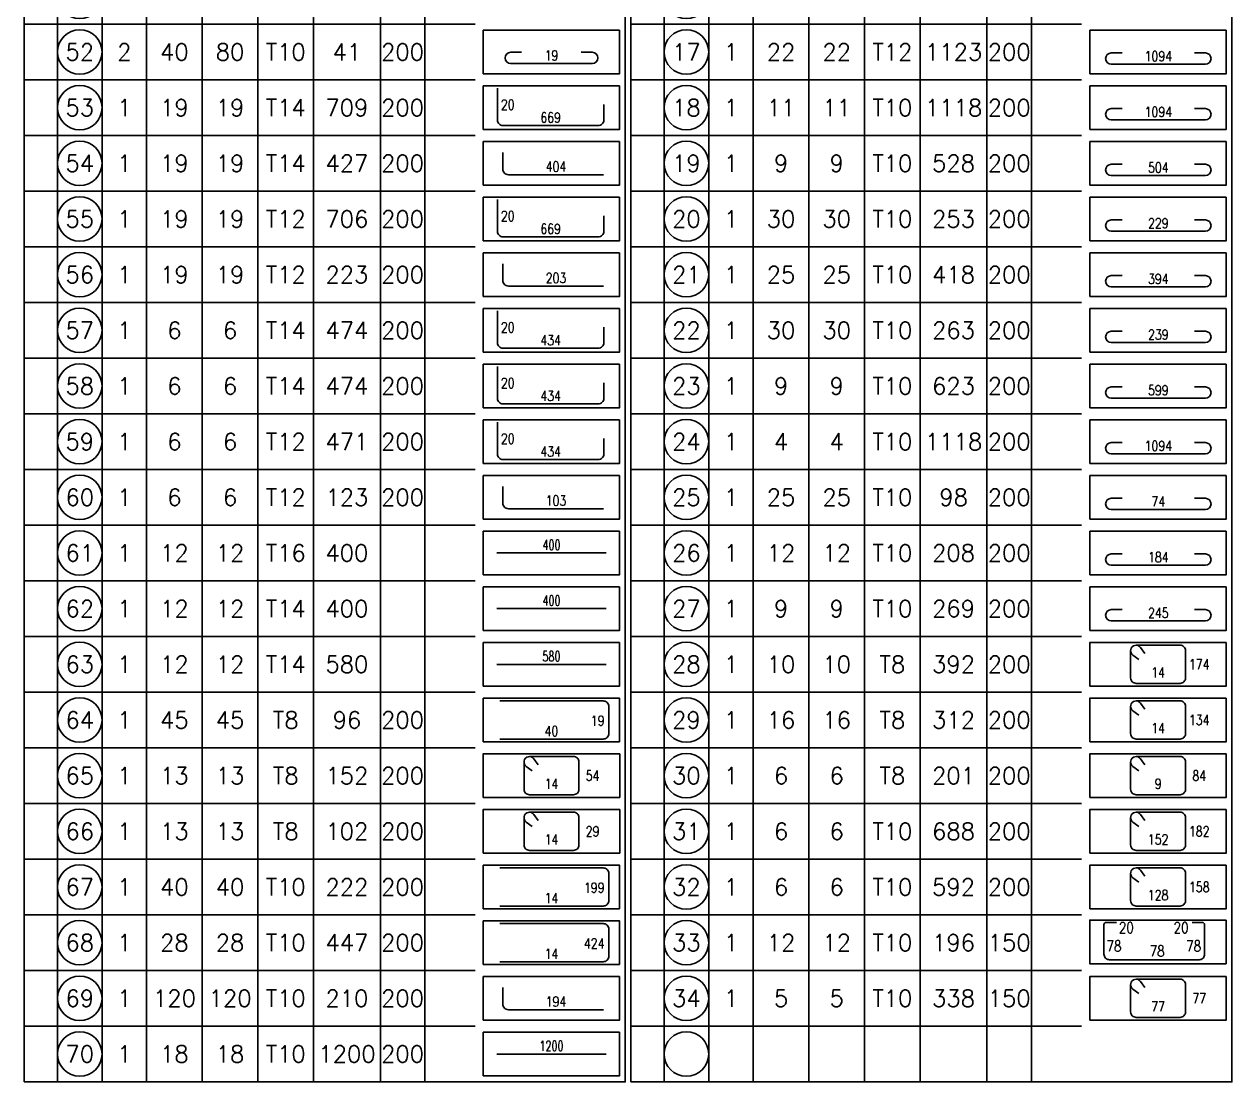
# Model space of a CAD drawing. Extents: x 2556046 to 2673391, y -921360 to -863964.
# Drawn here: x 2667966 to 2673391, y -903899 to -899149 of the extents above; entities that cross this region are included whole.
import ezdxf
from ezdxf.enums import TextEntityAlignment as Align

# ---------------------------------------------------------------- set-up
doc = ezdxf.new("R2010")
doc.units = 0
doc.header["$LTSCALE"] = 500
for name, color, linetype in [('S-SCHEDULE', 140, 'Continuous'), ('S-SKETCH', 10, 'Continuous'), ('S-TEXT-SKETCH', 130, 'Continuous')]:
    doc.layers.add(name, color=color, linetype=linetype)
doc.styles.add('ROMANS', font='romans.shx')

# ---------------------------------------------------------------- blocks, each defined once
blk = doc.blocks.new('cadf_50')
at = {"color": 140}
for p, q in [((6, -382), (6, 0)), ((14, 0), (14, -382)), ((22, 0), (22, -382)), ((32, 0), (32, -382)), ((42, 0), (42, -382)), ((52, 0), (52, -382)), ((64, 0), (64, -382)), ((72, -382), (72, 0)), ((0, -32), (108, -32)), ((0, -42), (81.01, -42)), ((0, -52), (81.01, -52)), ((0, -62), (81.01, -62)), ((0, -72), (81.01, -72)), ((0, -82), (81.01, -82)), ((0, -92), (81.01, -92)), ((0, -102), (81.01, -102)), ((0, -112), (81.01, -112)), ((0, -122), (81.01, -122)), ((0, -132), (81.01, -132)), ((0, -142), (81.01, -142)), ((0, -152), (81.01, -152)), ((0, -162), (81.01, -162)), ((0, -172), (81.01, -172)), ((0, -182), (81.01, -182)), ((0, -192), (81.01, -192)), ((0, -202), (81.01, -202)), ((0, -212), (81.01, -212)), ((0, -222), (81.01, -222)), ((0, -232), (81.01, -232)), ((0, -242), (81.01, -242)), ((0, -252), (81.01, -252)), ((0, -262), (81.01, -262)), ((0, -272), (81.01, -272)), ((0, -282), (81.01, -282)), ((0, -292), (81.01, -292)), ((0, -302), (81.01, -302)), ((0, -312), (81.01, -312)), ((0, -322), (81.01, -322)), ((0, -332), (81.01, -332)), ((0, -342), (81.01, -342)), ((0, -352), (81.01, -352)), ((0, -362), (81.01, -362)), ((0, -372), (81.01, -372))]:
    blk.add_line(p, q, dxfattribs=at)
at = {"color": 140, "flags": 128}
blk.add_lwpolyline([(0, -382), (0, 0), (108, 0), (108, -382)], close=True, dxfattribs=at)
at = {"color": 140}
for centre in [(10, -37), (10, -47), (10, -57), (10, -67), (10, -77), (10, -87), (10, -97), (10, -107), (10, -117), (10, -127), (10, -137), (10, -147), (10, -157), (10, -167), (10, -177), (10, -187), (10, -197), (10, -207), (10, -217), (10, -227), (10, -237), (10, -247), (10, -257), (10, -267), (10, -277), (10, -287), (10, -297), (10, -307), (10, -317), (10, -327), (10, -337), (10, -347), (10, -357), (10, -367), (10, -377)]:
    blk.add_circle(centre, 4, dxfattribs=at)
at = {"color": 140, "style": 'ROMANS', "width": 0.9}
for s, p in [('Number of elements', (18, -16)), ('Total number of bars', (37, -16)), ('Spacement (cm)', (68, -16)), ('Number of bars', (27, -16)), ('T / %%C', (47, -16)), ('Length', (56, -16)), ('(cm)', (61, -16))]:
    blk.add_text(s, height=2, rotation=90, dxfattribs=at).set_placement(p, align=Align.MIDDLE)
for s, p in [('Bar-Mark', (10, -16)), ('Revision', (3, -16))]:
    blk.add_text(s, height=2, rotation=90, dxfattribs=at).set_placement(p, align=Align.MIDDLE_CENTER)
blk.add_text('Shape', height=2, dxfattribs=at).set_placement((90, -16), align=Align.MIDDLE_CENTER)
blk = doc.blocks.new('CFSHP33e')
at = {"layer": 'Defpoints', "color": 250, "linetype": 'ByBlock', "flags": 128}
blk.add_lwpolyline([(0, 8), (-25, 8), (-25, 0), (0, 0)], close=True, dxfattribs=at)
at = {"layer": 'S-SKETCH'}
blk.add_lwpolyline([(-19.09, 3.82), (-21.09, 3.82, 1), (-21.09, 1.76), (-3.82, 1.76, 1), (-3.82, 3.82), (-5.82, 3.82)], format="xyb", dxfattribs=at)
at = {"layer": 'S-TEXT-SKETCH', "style": 'ROMANS', "width": 0.8}
blk.add_attdef('A', text='', height=2, dxfattribs=at).set_placement((-12.46, 1.76), align=Align.BOTTOM_CENTER)
blk = doc.blocks.new('CFSHP60')
at = {"layer": 'Defpoints', "color": 250, "linetype": 'ByBlock', "flags": 128}
blk.add_lwpolyline([(-0.24, 5.52), (-25.24, 5.52), (-25.24, -2.48), (-0.24, -2.48)], close=True, dxfattribs=at)
at = {"layer": 'S-SKETCH'}
for points in [[(-16.78, 5.02), (-8.71, 5.02, -0.414214), (-7.71, 4.02), (-7.71, -0.98, -0.414214), (-8.71, -1.98), (-16.78, -1.98, -0.414214), (-17.78, -0.98), (-17.78, 4.02)], [(-15.18, 3.49), (-15.97, 4.59, 1.185637), (-17.36, 3.2), (-16.26, 2.42)]]:
    blk.add_lwpolyline(points, format="xyb", dxfattribs=at)
at = {"layer": 'S-TEXT-SKETCH', "style": 'ROMANS', "width": 0.8}
for tag, p in [('B', (-5.2, 1.52)), ('A', (-12.74, 0.02))]:
    blk.add_attdef(tag, text='', height=2, dxfattribs=at).set_placement(p, align=Align.MIDDLE_CENTER)
blk = doc.blocks.new('CFSHP83')
at = {"layer": 'Defpoints', "color": 250, "linetype": 'ByBlock', "flags": 128}
blk.add_lwpolyline([(0, 5.5), (-25, 5.5), (-25, -2.5), (0, -2.5)], close=True, dxfattribs=at)
at = {"layer": 'S-SKETCH'}
blk.add_lwpolyline([(-17.97, 1.45), (-19.97, 1.45, 1), (-19.97, -0.61), (-5.03, -0.61), (-5.03, -0.61, 1), (-5.03, 1.45), (-7.03, 1.45)], format="xyb", dxfattribs=at)
at = {"layer": 'S-TEXT-SKETCH', "style": 'ROMANS', "width": 0.8}
blk.add_attdef('A', text='', height=2, dxfattribs=at).set_placement((-12.5, -0.61), align=Align.BOTTOM_CENTER)
blk = doc.blocks.new('CFSHP36a')
at = {"layer": 'Defpoints', "color": 250, "linetype": 'ByBlock', "flags": 128}
blk.add_lwpolyline([(0, 8), (-25, 8), (-25, 0), (0, 0)], close=True, dxfattribs=at)
at = {"layer": 'S-SKETCH'}
blk.add_lwpolyline([(-22.41, 7.58), (-22.41, 1.75, 0.414214), (-21.38, 0.72), (-3.93, 0.72, 0.414214), (-2.89, 1.75), (-2.89, 4.6)], format="xyb", dxfattribs=at)
at = {"layer": 'S-TEXT-SKETCH', "style": 'ROMANS', "width": 0.8}
blk.add_attdef('A', text='', height=2, dxfattribs=at).set_placement((-21.77, 3.07), align=Align.BOTTOM_LEFT)
blk.add_attdef('B', text='', height=2, dxfattribs=at).set_placement((-12.65, 0.72), align=Align.BOTTOM_CENTER)
blk = doc.blocks.new('CFSHP34')
at = {"layer": 'Defpoints', "color": 250, "linetype": 'ByBlock', "flags": 128}
blk.add_lwpolyline([(0, 8), (-25, 8), (-25, 0), (0, 0)], close=True, dxfattribs=at)
at = {"layer": 'S-SKETCH'}
blk.add_lwpolyline([(-21.43, 5.97), (-21.43, 2.96, 0.414214), (-20.4, 1.92), (-2.94, 1.92)], format="xyb", dxfattribs=at)
at = {"layer": 'S-TEXT-SKETCH', "style": 'ROMANS', "width": 0.8}
blk.add_attdef('A', text='', height=2, dxfattribs=at).set_placement((-11.67, 1.92), align=Align.BOTTOM_CENTER)
blk = doc.blocks.new('CFSHP20')
at = {"layer": 'Defpoints', "color": 250, "linetype": 'ByBlock', "flags": 128}
blk.add_lwpolyline([(0, 5.5), (-25, 5.5), (-25, -2.5), (0, -2.5)], close=True, dxfattribs=at)
at = {"layer": 'S-SKETCH'}
blk.add_lwpolyline([(-22.5, 1.5), (-2.5, 1.5)], dxfattribs=at)
at = {"layer": 'S-TEXT-SKETCH', "linetype": 'ByBlock', "style": 'ROMANS', "width": 0.7}
blk.add_attdef('A', text='', height=2, dxfattribs=at).set_placement((-12.5, 1.5), align=Align.BOTTOM_CENTER)
blk = doc.blocks.new('CFSHP38d')
at = {"layer": 'Defpoints', "color": 250, "linetype": 'ByBlock', "flags": 128}
blk.add_lwpolyline([(0, -2), (-25, -2), (-25, 6), (0, 6)], close=True, dxfattribs=at)
at = {"layer": 'S-SKETCH'}
blk.add_lwpolyline([(-21.98, -1.5), (-3.02, -1.5, 0.414214), (-1.98, -0.47), (-1.98, 4.47, 0.414214), (-3.02, 5.5), (-21.98, 5.5)], format="xyb", dxfattribs=at)
at = {"layer": 'S-TEXT-SKETCH', "style": 'ROMANS', "width": 0.8}
blk.add_attdef('B', text='', height=2, dxfattribs=at).set_placement((-2.76, 0.4), align=Align.BOTTOM_RIGHT)
blk.add_attdef('A', text='', height=2, dxfattribs=at).set_placement((-12.5, -1.5), align=Align.BOTTOM_CENTER)

msp = doc.modelspace()

# ---------------------------------------------------------------- linework, layer by layer
at = {"layer": 'Defpoints', "color": 250, "linetype": 'ByBlock', "flags": 128}
msp.add_lwpolyline([(2673365.24, -903172.68), (2672752.74, -903172.68), (2672752.74, -903368.68), (2673365.24, -903368.68)], close=True, dxfattribs=at)
at = {"layer": 'S-SKETCH'}
for points in [[(2672872.74, -903183.33), (2672826.27, -903183.02, 0.4170803), (2672816.17, -903193.02), (2672816.17, -903325.74, 0.4142136), (2672841.44, -903351.01), (2673243.34, -903351.01)], [(2673212.04, -903183.33), (2673258.51, -903183.02, -0.4170803), (2673268.61, -903193.02), (2673268.61, -903325.74, -0.4142136), (2673243.34, -903351.01), (2673243.34, -903351.01)]]:
    msp.add_lwpolyline(points, format="xyb", dxfattribs=at)

# ---------------------------------------------------------------- block references
at = {"layer": 'S-SCHEDULE', "xscale": 25, "yscale": 25, "zscale": 25}
for p in [(2667965.76, -894349.24), (2670690.76, -894349.24)]:
    msp.add_blockref('cadf_50', p, dxfattribs=at)
at = {"layer": 'S-SCHEDULE'}
ref = msp.add_blockref('CFSHP83', (2670640.76, -899310.99), dxfattribs=dict(at, xscale=24.5, yscale=24.5, zscale=24.5))
ref.add_attrib('A', '19', dxfattribs={"layer": 'S-TEXT-SKETCH', "color": 130, "height": 45, "style": 'ROMANS', "width": 0.8}).set_placement((2670334.51, -899325.91), align=Align.BOTTOM_CENTER)
ref = msp.add_blockref('CFSHP33e', (2673365.76, -899372.24), dxfattribs=dict(at, xscale=24.5, yscale=24.5, zscale=24.5))
ref.add_attrib('A', '1094', dxfattribs={"layer": 'S-TEXT-SKETCH', "color": 130, "height": 45, "style": 'ROMANS', "width": 0.8}).set_placement((2673060.58, -899329.15), align=Align.BOTTOM_CENTER)
ref = msp.add_blockref('CFSHP36a', (2670640.76, -899622.24), dxfattribs=dict(at, xscale=24.5, yscale=24.5, zscale=24.5))
ref.add_attrib('A', '20', dxfattribs={"layer": 'S-TEXT-SKETCH', "color": 130, "height": 45, "style": 'ROMANS', "width": 0.8}).set_placement((2670107.31, -899547.1), align=Align.BOTTOM_LEFT)
ref.add_attrib('B', '669', dxfattribs={"layer": 'S-TEXT-SKETCH', "color": 130, "height": 45, "style": 'ROMANS', "width": 0.8}).set_placement((2670330.76, -899604.58), align=Align.BOTTOM_CENTER)
ref = msp.add_blockref('CFSHP33e', (2673365.76, -899622.24), dxfattribs=dict(at, xscale=24.5, yscale=24.5, zscale=24.5))
ref.add_attrib('A', '1094', dxfattribs={"layer": 'S-TEXT-SKETCH', "color": 130, "height": 45, "style": 'ROMANS', "width": 0.8}).set_placement((2673060.58, -899579.15), align=Align.BOTTOM_CENTER)
ref = msp.add_blockref('CFSHP34', (2670640.76, -899872.24), dxfattribs=dict(at, xscale=24.5, yscale=24.5, zscale=24.5))
ref.add_attrib('A', '404', dxfattribs={"layer": 'S-TEXT-SKETCH', "color": 130, "height": 45, "style": 'ROMANS', "width": 0.8}).set_placement((2670354.77, -899825.1), align=Align.BOTTOM_CENTER)
ref = msp.add_blockref('CFSHP33e', (2673365.76, -899872.24), dxfattribs=dict(at, xscale=24.5, yscale=24.5, zscale=24.5))
ref.add_attrib('A', '504', dxfattribs={"layer": 'S-TEXT-SKETCH', "color": 130, "height": 45, "style": 'ROMANS', "width": 0.8}).set_placement((2673060.58, -899829.15), align=Align.BOTTOM_CENTER)
ref = msp.add_blockref('CFSHP36a', (2670640.76, -900122.24), dxfattribs=dict(at, xscale=24.5, yscale=24.5, zscale=24.5))
ref.add_attrib('A', '20', dxfattribs={"layer": 'S-TEXT-SKETCH', "color": 130, "height": 45, "style": 'ROMANS', "width": 0.8}).set_placement((2670107.31, -900047.1), align=Align.BOTTOM_LEFT)
ref.add_attrib('B', '669', dxfattribs={"layer": 'S-TEXT-SKETCH', "color": 130, "height": 45, "style": 'ROMANS', "width": 0.8}).set_placement((2670330.76, -900104.58), align=Align.BOTTOM_CENTER)
ref = msp.add_blockref('CFSHP33e', (2673365.76, -900122.24), dxfattribs=dict(at, xscale=24.5, yscale=24.5, zscale=24.5))
ref.add_attrib('A', '229', dxfattribs={"layer": 'S-TEXT-SKETCH', "color": 130, "height": 45, "style": 'ROMANS', "width": 0.8}).set_placement((2673060.58, -900079.15), align=Align.BOTTOM_CENTER)
ref = msp.add_blockref('CFSHP34', (2670640.76, -900372.24), dxfattribs=dict(at, xscale=24.5, yscale=24.5, zscale=24.5))
ref.add_attrib('A', '203', dxfattribs={"layer": 'S-TEXT-SKETCH', "color": 130, "height": 45, "style": 'ROMANS', "width": 0.8}).set_placement((2670354.77, -900325.1), align=Align.BOTTOM_CENTER)
ref = msp.add_blockref('CFSHP33e', (2673365.76, -900372.24), dxfattribs=dict(at, xscale=24.5, yscale=24.5, zscale=24.5))
ref.add_attrib('A', '394', dxfattribs={"layer": 'S-TEXT-SKETCH', "color": 130, "height": 45, "style": 'ROMANS', "width": 0.8}).set_placement((2673060.58, -900329.15), align=Align.BOTTOM_CENTER)
ref = msp.add_blockref('CFSHP36a', (2670640.76, -900622.24), dxfattribs=dict(at, xscale=24.5, yscale=24.5, zscale=24.5))
ref.add_attrib('A', '20', dxfattribs={"layer": 'S-TEXT-SKETCH', "color": 130, "height": 45, "style": 'ROMANS', "width": 0.8}).set_placement((2670107.31, -900547.1), align=Align.BOTTOM_LEFT)
ref.add_attrib('B', '434', dxfattribs={"layer": 'S-TEXT-SKETCH', "color": 130, "height": 45, "style": 'ROMANS', "width": 0.8}).set_placement((2670330.76, -900604.58), align=Align.BOTTOM_CENTER)
ref = msp.add_blockref('CFSHP33e', (2673365.76, -900622.24), dxfattribs=dict(at, xscale=24.5, yscale=24.5, zscale=24.5))
ref.add_attrib('A', '239', dxfattribs={"layer": 'S-TEXT-SKETCH', "color": 130, "height": 45, "style": 'ROMANS', "width": 0.8}).set_placement((2673060.58, -900579.15), align=Align.BOTTOM_CENTER)
ref = msp.add_blockref('CFSHP36a', (2670640.76, -900872.24), dxfattribs=dict(at, xscale=24.5, yscale=24.5, zscale=24.5))
ref.add_attrib('A', '20', dxfattribs={"layer": 'S-TEXT-SKETCH', "color": 130, "height": 45, "style": 'ROMANS', "width": 0.8}).set_placement((2670107.31, -900797.1), align=Align.BOTTOM_LEFT)
ref.add_attrib('B', '434', dxfattribs={"layer": 'S-TEXT-SKETCH', "color": 130, "height": 45, "style": 'ROMANS', "width": 0.8}).set_placement((2670330.76, -900854.58), align=Align.BOTTOM_CENTER)
ref = msp.add_blockref('CFSHP33e', (2673365.76, -900872.24), dxfattribs=dict(at, xscale=24.5, yscale=24.5, zscale=24.5))
ref.add_attrib('A', '599', dxfattribs={"layer": 'S-TEXT-SKETCH', "color": 130, "height": 45, "style": 'ROMANS', "width": 0.8}).set_placement((2673060.58, -900829.15), align=Align.BOTTOM_CENTER)
ref = msp.add_blockref('CFSHP36a', (2670640.76, -901122.24), dxfattribs=dict(at, xscale=24.5, yscale=24.5, zscale=24.5))
ref.add_attrib('A', '20', dxfattribs={"layer": 'S-TEXT-SKETCH', "color": 130, "height": 45, "style": 'ROMANS', "width": 0.8}).set_placement((2670107.31, -901047.1), align=Align.BOTTOM_LEFT)
ref.add_attrib('B', '434', dxfattribs={"layer": 'S-TEXT-SKETCH', "color": 130, "height": 45, "style": 'ROMANS', "width": 0.8}).set_placement((2670330.76, -901104.58), align=Align.BOTTOM_CENTER)
ref = msp.add_blockref('CFSHP33e', (2673365.76, -901122.24), dxfattribs=dict(at, xscale=24.5, yscale=24.5, zscale=24.5))
ref.add_attrib('A', '1094', dxfattribs={"layer": 'S-TEXT-SKETCH', "color": 130, "height": 45, "style": 'ROMANS', "width": 0.8}).set_placement((2673060.58, -901079.15), align=Align.BOTTOM_CENTER)
ref = msp.add_blockref('CFSHP34', (2670640.76, -901372.24), dxfattribs=dict(at, xscale=24.5, yscale=24.5, zscale=24.5))
ref.add_attrib('A', '103', dxfattribs={"layer": 'S-TEXT-SKETCH', "color": 130, "height": 45, "style": 'ROMANS', "width": 0.8}).set_placement((2670354.77, -901325.1), align=Align.BOTTOM_CENTER)
ref = msp.add_blockref('CFSHP33e', (2673365.76, -901372.24), dxfattribs=dict(at, xscale=24.5, yscale=24.5, zscale=24.5))
ref.add_attrib('A', '74', dxfattribs={"layer": 'S-TEXT-SKETCH', "color": 130, "height": 45, "style": 'ROMANS', "width": 0.8}).set_placement((2673060.58, -901329.15), align=Align.BOTTOM_CENTER)
ref = msp.add_blockref('CFSHP20', (2670640.76, -901560.99), dxfattribs=dict(at, xscale=24.5, yscale=24.5, zscale=24.5))
ref.add_attrib('A', '400', dxfattribs={"layer": 'S-TEXT-SKETCH', "color": 130, "linetype": 'ByBlock', "height": 45, "style": 'ROMANS', "width": 0.7}).set_placement((2670334.51, -901524.24), align=Align.BOTTOM_CENTER)
ref = msp.add_blockref('CFSHP33e', (2673365.76, -901622.24), dxfattribs=dict(at, xscale=24.5, yscale=24.5, zscale=24.5))
ref.add_attrib('A', '184', dxfattribs={"layer": 'S-TEXT-SKETCH', "color": 130, "height": 45, "style": 'ROMANS', "width": 0.8}).set_placement((2673060.58, -901579.15), align=Align.BOTTOM_CENTER)
ref = msp.add_blockref('CFSHP20', (2670640.76, -901810.99), dxfattribs=dict(at, xscale=24.5, yscale=24.5, zscale=24.5))
ref.add_attrib('A', '400', dxfattribs={"layer": 'S-TEXT-SKETCH', "color": 130, "linetype": 'ByBlock', "height": 45, "style": 'ROMANS', "width": 0.7}).set_placement((2670334.51, -901774.24), align=Align.BOTTOM_CENTER)
ref = msp.add_blockref('CFSHP33e', (2673365.76, -901872.24), dxfattribs=dict(at, xscale=24.5, yscale=24.5, zscale=24.5))
ref.add_attrib('A', '245', dxfattribs={"layer": 'S-TEXT-SKETCH', "color": 130, "height": 45, "style": 'ROMANS', "width": 0.8}).set_placement((2673060.58, -901829.15), align=Align.BOTTOM_CENTER)
ref = msp.add_blockref('CFSHP20', (2670640.76, -902060.99), dxfattribs=dict(at, xscale=24.5, yscale=24.5, zscale=24.5))
ref.add_attrib('A', '580', dxfattribs={"layer": 'S-TEXT-SKETCH', "color": 130, "linetype": 'ByBlock', "height": 45, "style": 'ROMANS', "width": 0.7}).set_placement((2670334.51, -902024.24), align=Align.BOTTOM_CENTER)
ref = msp.add_blockref('CFSHP60', (2673371.74, -902061.39), dxfattribs=dict(at, xscale=24.5, yscale=24.5, zscale=24.5))
ref.add_attrib('A', '14', dxfattribs={"layer": 'S-TEXT-SKETCH', "color": 130, "height": 45, "style": 'ROMANS', "width": 0.8}).set_placement((2673059.51, -902060.99), align=Align.MIDDLE_CENTER)
ref.add_attrib('B', '174', dxfattribs={"layer": 'S-TEXT-SKETCH', "color": 130, "height": 45, "style": 'ROMANS', "width": 0.8}).set_placement((2673244.3, -902024.24), align=Align.MIDDLE_CENTER)
ref = msp.add_blockref('CFSHP38d', (2670640.76, -902323.24), dxfattribs=dict(at, xscale=24.5, yscale=24.5, zscale=24.5))
ref.add_attrib('A', '40', dxfattribs={"layer": 'S-TEXT-SKETCH', "color": 130, "height": 45, "style": 'ROMANS', "width": 0.8}).set_placement((2670334.51, -902359.99), align=Align.BOTTOM_CENTER)
ref.add_attrib('B', '19', dxfattribs={"layer": 'S-TEXT-SKETCH', "color": 130, "height": 45, "style": 'ROMANS', "width": 0.8}).set_placement((2670573.02, -902313.44), align=Align.BOTTOM_RIGHT)
ref = msp.add_blockref('CFSHP60', (2673371.74, -902311.39), dxfattribs=dict(at, xscale=24.5, yscale=24.5, zscale=24.5))
ref.add_attrib('A', '14', dxfattribs={"layer": 'S-TEXT-SKETCH', "color": 130, "height": 45, "style": 'ROMANS', "width": 0.8}).set_placement((2673059.51, -902310.99), align=Align.MIDDLE_CENTER)
ref.add_attrib('B', '134', dxfattribs={"layer": 'S-TEXT-SKETCH', "color": 130, "height": 45, "style": 'ROMANS', "width": 0.8}).set_placement((2673244.3, -902274.24), align=Align.MIDDLE_CENTER)
ref = msp.add_blockref('CFSHP60', (2670646.74, -902561.39), dxfattribs=dict(at, xscale=24.5, yscale=24.5, zscale=24.5))
ref.add_attrib('A', '14', dxfattribs={"layer": 'S-TEXT-SKETCH', "color": 130, "height": 45, "style": 'ROMANS', "width": 0.8}).set_placement((2670334.51, -902560.99), align=Align.MIDDLE_CENTER)
ref.add_attrib('B', '54', dxfattribs={"layer": 'S-TEXT-SKETCH', "color": 130, "height": 45, "style": 'ROMANS', "width": 0.8}).set_placement((2670519.3, -902524.24), align=Align.MIDDLE_CENTER)
ref = msp.add_blockref('CFSHP60', (2673371.74, -902561.39), dxfattribs=dict(at, xscale=24.5, yscale=24.5, zscale=24.5))
ref.add_attrib('A', '9', dxfattribs={"layer": 'S-TEXT-SKETCH', "color": 130, "height": 45, "style": 'ROMANS', "width": 0.8}).set_placement((2673059.51, -902560.99), align=Align.MIDDLE_CENTER)
ref.add_attrib('B', '84', dxfattribs={"layer": 'S-TEXT-SKETCH', "color": 130, "height": 45, "style": 'ROMANS', "width": 0.8}).set_placement((2673244.3, -902524.24), align=Align.MIDDLE_CENTER)
ref = msp.add_blockref('CFSHP60', (2670646.74, -902811.39), dxfattribs=dict(at, xscale=24.5, yscale=24.5, zscale=24.5))
ref.add_attrib('A', '14', dxfattribs={"layer": 'S-TEXT-SKETCH', "color": 130, "height": 45, "style": 'ROMANS', "width": 0.8}).set_placement((2670334.51, -902810.99), align=Align.MIDDLE_CENTER)
ref.add_attrib('B', '29', dxfattribs={"layer": 'S-TEXT-SKETCH', "color": 130, "height": 45, "style": 'ROMANS', "width": 0.8}).set_placement((2670519.3, -902774.24), align=Align.MIDDLE_CENTER)
ref = msp.add_blockref('CFSHP60', (2673371.74, -902811.39), dxfattribs=dict(at, xscale=24.5, yscale=24.5, zscale=24.5))
ref.add_attrib('A', '152', dxfattribs={"layer": 'S-TEXT-SKETCH', "color": 130, "height": 45, "style": 'ROMANS', "width": 0.8}).set_placement((2673059.51, -902810.99), align=Align.MIDDLE_CENTER)
ref.add_attrib('B', '182', dxfattribs={"layer": 'S-TEXT-SKETCH', "color": 130, "height": 45, "style": 'ROMANS', "width": 0.8}).set_placement((2673244.3, -902774.24), align=Align.MIDDLE_CENTER)
ref = msp.add_blockref('CFSHP38d', (2670640.76, -903073.24), dxfattribs=dict(at, xscale=24.5, yscale=24.5, zscale=24.5))
ref.add_attrib('A', '14', dxfattribs={"layer": 'S-TEXT-SKETCH', "color": 130, "height": 45, "style": 'ROMANS', "width": 0.8}).set_placement((2670334.51, -903109.99), align=Align.BOTTOM_CENTER)
ref.add_attrib('B', '199', dxfattribs={"layer": 'S-TEXT-SKETCH', "color": 130, "height": 45, "style": 'ROMANS', "width": 0.8}).set_placement((2670573.02, -903063.44), align=Align.BOTTOM_RIGHT)
ref = msp.add_blockref('CFSHP60', (2673371.74, -903061.39), dxfattribs=dict(at, xscale=24.5, yscale=24.5, zscale=24.5))
ref.add_attrib('A', '128', dxfattribs={"layer": 'S-TEXT-SKETCH', "color": 130, "height": 45, "style": 'ROMANS', "width": 0.8}).set_placement((2673059.51, -903060.99), align=Align.MIDDLE_CENTER)
ref.add_attrib('B', '158', dxfattribs={"layer": 'S-TEXT-SKETCH', "color": 130, "height": 45, "style": 'ROMANS', "width": 0.8}).set_placement((2673244.3, -903024.24), align=Align.MIDDLE_CENTER)
ref = msp.add_blockref('CFSHP38d', (2670640.76, -903323.24), dxfattribs=dict(at, xscale=24.5, yscale=24.5, zscale=24.5))
ref.add_attrib('A', '14', dxfattribs={"layer": 'S-TEXT-SKETCH', "color": 130, "height": 45, "style": 'ROMANS', "width": 0.8}).set_placement((2670334.51, -903359.99), align=Align.BOTTOM_CENTER)
ref.add_attrib('B', '424', dxfattribs={"layer": 'S-TEXT-SKETCH', "color": 130, "height": 45, "style": 'ROMANS', "width": 0.8}).set_placement((2670573.02, -903313.44), align=Align.BOTTOM_RIGHT)
ref = msp.add_blockref('CFSHP34', (2670640.76, -903622.24), dxfattribs=dict(at, xscale=24.5, yscale=24.5, zscale=24.5))
ref.add_attrib('A', '194', dxfattribs={"layer": 'S-TEXT-SKETCH', "color": 130, "height": 45, "style": 'ROMANS', "width": 0.8}).set_placement((2670354.77, -903575.1), align=Align.BOTTOM_CENTER)
ref = msp.add_blockref('CFSHP60', (2673371.74, -903561.39), dxfattribs=dict(at, xscale=24.5, yscale=24.5, zscale=24.5))
ref.add_attrib('A', '77', dxfattribs={"layer": 'S-TEXT-SKETCH', "color": 130, "height": 45, "style": 'ROMANS', "width": 0.8}).set_placement((2673059.51, -903560.99), align=Align.MIDDLE_CENTER)
ref.add_attrib('B', '77', dxfattribs={"layer": 'S-TEXT-SKETCH', "color": 130, "height": 45, "style": 'ROMANS', "width": 0.8}).set_placement((2673244.3, -903524.24), align=Align.MIDDLE_CENTER)
ref = msp.add_blockref('CFSHP20', (2670640.76, -903810.99), dxfattribs=dict(at, xscale=24.5, yscale=24.5, zscale=24.5))
ref.add_attrib('A', '1200', dxfattribs={"layer": 'S-TEXT-SKETCH', "color": 130, "linetype": 'ByBlock', "height": 45, "style": 'ROMANS', "width": 0.7}).set_placement((2670334.51, -903774.24), align=Align.BOTTOM_CENTER)

# ---------------------------------------------------------------- texts
at = {"layer": 'S-SCHEDULE', "style": 'ROMANS'}
for s, p in [('2', (2668415.76, -899311.74)), ('40', (2668640.76, -899311.74)), ('80', (2668890.76, -899311.74)), ('T10', (2669140.76, -899311.74)), ('41', (2669415.76, -899311.74)), ('200', (2669665.76, -899311.74)), ('1', (2671140.76, -899311.74)), ('22', (2671365.76, -899311.74)), ('22', (2671615.76, -899311.74)), ('T12', (2671865.76, -899311.74)), ('1123', (2672140.76, -899311.74)), ('200', (2672390.76, -899311.74)), ('1', (2668415.76, -899561.74)), ('19', (2668640.76, -899561.74)), ('19', (2668890.76, -899561.74)), ('T14', (2669140.76, -899561.74)), ('709', (2669415.76, -899561.74)), ('200', (2669665.76, -899561.74)), ('1', (2671140.76, -899561.74)), ('11', (2671365.76, -899561.74)), ('11', (2671615.76, -899561.74)), ('T10', (2671865.76, -899561.74)), ('1118', (2672140.76, -899561.74)), ('200', (2672390.76, -899561.74)), ('1', (2668415.76, -899811.74)), ('19', (2668640.76, -899811.74)), ('19', (2668890.76, -899811.74)), ('T14', (2669140.76, -899811.74)), ('427', (2669415.76, -899811.74)), ('200', (2669665.76, -899811.74)), ('1', (2671140.76, -899811.74)), ('9', (2671365.76, -899811.74)), ('9', (2671615.76, -899811.74)), ('T10', (2671865.76, -899811.74)), ('528', (2672140.76, -899811.74)), ('200', (2672390.76, -899811.74)), ('1', (2668415.76, -900061.74)), ('19', (2668640.76, -900061.74)), ('19', (2668890.76, -900061.74)), ('T12', (2669140.76, -900061.74)), ('706', (2669415.76, -900061.74)), ('200', (2669665.76, -900061.74)), ('1', (2671140.76, -900061.74)), ('30', (2671365.76, -900061.74)), ('30', (2671615.76, -900061.74)), ('T10', (2671865.76, -900061.74)), ('253', (2672140.76, -900061.74)), ('200', (2672390.76, -900061.74)), ('1', (2668415.76, -900311.74)), ('19', (2668640.76, -900311.74)), ('19', (2668890.76, -900311.74)), ('T12', (2669140.76, -900311.74)), ('223', (2669415.76, -900311.74)), ('200', (2669665.76, -900311.74)), ('1', (2671140.76, -900311.74)), ('25', (2671365.76, -900311.74)), ('25', (2671615.76, -900311.74)), ('T10', (2671865.76, -900311.74)), ('418', (2672140.76, -900311.74)), ('200', (2672390.76, -900311.74)), ('1', (2668415.76, -900561.74)), ('6', (2668640.76, -900561.74)), ('6', (2668890.76, -900561.74)), ('T14', (2669140.76, -900561.74)), ('474', (2669415.76, -900561.74)), ('200', (2669665.76, -900561.74)), ('1', (2671140.76, -900561.74)), ('30', (2671365.76, -900561.74)), ('30', (2671615.76, -900561.74)), ('T10', (2671865.76, -900561.74)), ('263', (2672140.76, -900561.74)), ('200', (2672390.76, -900561.74)), ('1', (2668415.76, -900811.74)), ('6', (2668640.76, -900811.74)), ('6', (2668890.76, -900811.74)), ('T14', (2669140.76, -900811.74)), ('474', (2669415.76, -900811.74)), ('200', (2669665.76, -900811.74)), ('1', (2671140.76, -900811.74)), ('9', (2671365.76, -900811.74)), ('9', (2671615.76, -900811.74)), ('T10', (2671865.76, -900811.74)), ('623', (2672140.76, -900811.74)), ('200', (2672390.76, -900811.74)), ('1', (2668415.76, -901061.74)), ('6', (2668640.76, -901061.74)), ('6', (2668890.76, -901061.74)), ('T12', (2669140.76, -901061.74)), ('471', (2669415.76, -901061.74)), ('200', (2669665.76, -901061.74)), ('1', (2671140.76, -901061.74)), ('4', (2671365.76, -901061.74)), ('4', (2671615.76, -901061.74)), ('T10', (2671865.76, -901061.74)), ('1118', (2672140.76, -901061.74)), ('200', (2672390.76, -901061.74)), ('1', (2668415.76, -901311.74)), ('6', (2668640.76, -901311.74)), ('6', (2668890.76, -901311.74)), ('T12', (2669140.76, -901311.74)), ('123', (2669415.76, -901311.74)), ('200', (2669665.76, -901311.74)), ('1', (2671140.76, -901311.74)), ('25', (2671365.76, -901311.74)), ('25', (2671615.76, -901311.74)), ('T10', (2671865.76, -901311.74)), ('98', (2672140.76, -901311.74)), ('200', (2672390.76, -901311.74)), ('1', (2668415.76, -901561.74)), ('12', (2668640.76, -901561.74)), ('12', (2668890.76, -901561.74)), ('T16', (2669140.76, -901561.74)), ('400', (2669415.76, -901561.74)), ('1', (2671140.76, -901561.74)), ('12', (2671365.76, -901561.74)), ('12', (2671615.76, -901561.74)), ('T10', (2671865.76, -901561.74)), ('208', (2672140.76, -901561.74)), ('200', (2672390.76, -901561.74)), ('1', (2668415.76, -901811.74)), ('12', (2668640.76, -901811.74)), ('12', (2668890.76, -901811.74)), ('T14', (2669140.76, -901811.74)), ('400', (2669415.76, -901811.74)), ('1', (2671140.76, -901811.74)), ('9', (2671365.76, -901811.74)), ('9', (2671615.76, -901811.74)), ('T10', (2671865.76, -901811.74)), ('269', (2672140.76, -901811.74)), ('200', (2672390.76, -901811.74)), ('1', (2668415.76, -902061.74)), ('12', (2668640.76, -902061.74)), ('12', (2668890.76, -902061.74)), ('T14', (2669140.76, -902061.74)), ('580', (2669415.76, -902061.74)), ('1', (2671140.76, -902061.74)), ('10', (2671365.76, -902061.74)), ('10', (2671615.76, -902061.74)), ('T8', (2671865.76, -902061.74)), ('392', (2672140.76, -902061.74)), ('200', (2672390.76, -902061.74)), ('1', (2668415.76, -902311.74)), ('45', (2668640.76, -902311.74)), ('45', (2668890.76, -902311.74)), ('T8', (2669140.76, -902311.74)), ('96', (2669415.76, -902311.74)), ('200', (2669665.76, -902311.74)), ('1', (2671140.76, -902311.74)), ('16', (2671365.76, -902311.74)), ('16', (2671615.76, -902311.74)), ('T8', (2671865.76, -902311.74)), ('312', (2672140.76, -902311.74)), ('200', (2672390.76, -902311.74)), ('1', (2668415.76, -902561.74)), ('13', (2668640.76, -902561.74)), ('13', (2668890.76, -902561.74)), ('T8', (2669140.76, -902561.74)), ('152', (2669415.76, -902561.74)), ('200', (2669665.76, -902561.74)), ('1', (2671140.76, -902561.74)), ('6', (2671365.76, -902561.74)), ('6', (2671615.76, -902561.74)), ('T8', (2671865.76, -902561.74)), ('201', (2672140.76, -902561.74)), ('200', (2672390.76, -902561.74)), ('1', (2668415.76, -902811.74)), ('13', (2668640.76, -902811.74)), ('13', (2668890.76, -902811.74)), ('T8', (2669140.76, -902811.74)), ('102', (2669415.76, -902811.74)), ('200', (2669665.76, -902811.74)), ('1', (2671140.76, -902811.74)), ('6', (2671365.76, -902811.74)), ('6', (2671615.76, -902811.74)), ('T10', (2671865.76, -902811.74)), ('688', (2672140.76, -902811.74)), ('200', (2672390.76, -902811.74)), ('1', (2668415.76, -903061.74)), ('40', (2668640.76, -903061.74)), ('40', (2668890.76, -903061.74)), ('T10', (2669140.76, -903061.74)), ('222', (2669415.76, -903061.74)), ('200', (2669665.76, -903061.74)), ('1', (2671140.76, -903061.74)), ('6', (2671365.76, -903061.74)), ('6', (2671615.76, -903061.74)), ('T10', (2671865.76, -903061.74)), ('592', (2672140.76, -903061.74)), ('200', (2672390.76, -903061.74)), ('1', (2668415.76, -903311.74)), ('28', (2668640.76, -903311.74)), ('28', (2668890.76, -903311.74)), ('T10', (2669140.76, -903311.74)), ('447', (2669415.76, -903311.74)), ('200', (2669665.76, -903311.74)), ('1', (2671140.76, -903311.74)), ('12', (2671365.76, -903311.74)), ('12', (2671615.76, -903311.74)), ('T10', (2671865.76, -903311.74)), ('196', (2672140.76, -903311.74)), ('150', (2672390.76, -903311.74)), ('1', (2668415.76, -903561.74)), ('120', (2668640.76, -903561.74)), ('120', (2668890.76, -903561.74)), ('T10', (2669140.76, -903561.74)), ('210', (2669415.76, -903561.74)), ('200', (2669665.76, -903561.74)), ('1', (2671140.76, -903561.74)), ('5', (2671365.76, -903561.74)), ('5', (2671615.76, -903561.74)), ('T10', (2671865.76, -903561.74)), ('338', (2672140.76, -903561.74)), ('150', (2672390.76, -903561.74)), ('1', (2668415.76, -903811.74)), ('18', (2668640.76, -903811.74)), ('18', (2668890.76, -903811.74)), ('T10', (2669140.76, -903811.74)), ('1200', (2669415.76, -903811.74)), ('200', (2669665.76, -903811.74))]:
    msp.add_text(s, height=75, dxfattribs=at).set_placement(p, align=Align.CENTER)
at = {"layer": 'S-SCHEDULE', "char_height": 75, "width": 300, "attachment_point": 8, "style": 'ROMANS'}
for s, insert in [('{\\Fromans.shx;\\C256;52}', (2668215.76, -899311.74)), ('{\\Fromans.shx;\\C256;17}', (2670940.76, -899311.74)), ('{\\Fromans.shx;\\C256;53}', (2668215.76, -899561.74)), ('{\\Fromans.shx;\\C256;18}', (2670940.76, -899561.74)), ('{\\Fromans.shx;\\C256;54}', (2668215.76, -899811.74)), ('{\\Fromans.shx;\\C256;19}', (2670940.76, -899811.74)), ('{\\Fromans.shx;\\C256;55}', (2668215.76, -900061.74)), ('{\\Fromans.shx;\\C256;20}', (2670940.76, -900061.74)), ('{\\Fromans.shx;\\C256;56}', (2668215.76, -900311.74)), ('{\\Fromans.shx;\\C256;21}', (2670940.76, -900311.74)), ('{\\Fromans.shx;\\C256;57}', (2668215.76, -900561.74)), ('{\\Fromans.shx;\\C256;22}', (2670940.76, -900561.74)), ('{\\Fromans.shx;\\C256;58}', (2668215.76, -900811.74)), ('{\\Fromans.shx;\\C256;23}', (2670940.76, -900811.74)), ('{\\Fromans.shx;\\C256;59}', (2668215.76, -901061.74)), ('{\\Fromans.shx;\\C256;24}', (2670940.76, -901061.74)), ('{\\Fromans.shx;\\C256;60}', (2668215.76, -901311.74)), ('{\\Fromans.shx;\\C256;25}', (2670940.76, -901311.74)), ('{\\Fromans.shx;\\C256;61}', (2668215.76, -901561.74)), ('{\\Fromans.shx;\\C256;26}', (2670940.76, -901561.74)), ('{\\Fromans.shx;\\C256;62}', (2668215.76, -901811.74)), ('{\\Fromans.shx;\\C256;27}', (2670940.76, -901811.74)), ('{\\Fromans.shx;\\C256;63}', (2668215.76, -902061.74)), ('{\\Fromans.shx;\\C256;28}', (2670940.76, -902061.74)), ('{\\Fromans.shx;\\C256;64}', (2668215.76, -902311.74)), ('{\\Fromans.shx;\\C256;29}', (2670940.76, -902311.74)), ('{\\Fromans.shx;\\C256;65}', (2668215.76, -902561.74)), ('{\\Fromans.shx;\\C256;30}', (2670940.76, -902561.74)), ('{\\Fromans.shx;\\C256;66}', (2668215.76, -902811.74)), ('{\\Fromans.shx;\\C256;31}', (2670940.76, -902811.74)), ('{\\Fromans.shx;\\C256;67}', (2668215.76, -903061.74)), ('{\\Fromans.shx;\\C256;32}', (2670940.76, -903061.74)), ('{\\Fromans.shx;\\C256;68}', (2668215.76, -903311.74)), ('33', (2670940.76, -903311.74)), ('{\\Fromans.shx;\\C256;69}', (2668215.76, -903561.74)), ('{\\Fromans.shx;\\C256;34}', (2670940.76, -903561.74)), ('{\\Fromans.shx;\\C256;70}', (2668215.76, -903811.74))]:
    msp.add_mtext(s, dxfattribs=dict(at, insert=insert))
at = {"layer": 'S-TEXT-SKETCH', "style": 'ROMANS', "width": 0.8}
for tag, p in [('20', (2672883.22, -903246.09)), ('20', (2673129.16, -903246.09)), ('78', (2672827.83, -903328.13)), ('78', (2673185.67, -903328.13))]:
    msp.add_attdef(tag, text='A', height=49, dxfattribs=at).set_placement(p, align=Align.BOTTOM_LEFT)
msp.add_attdef('78', text='B', height=49, dxfattribs=at).set_placement((2673055.24, -903351.01), align=Align.BOTTOM_CENTER)

doc.saveas('drawing.dxf')
